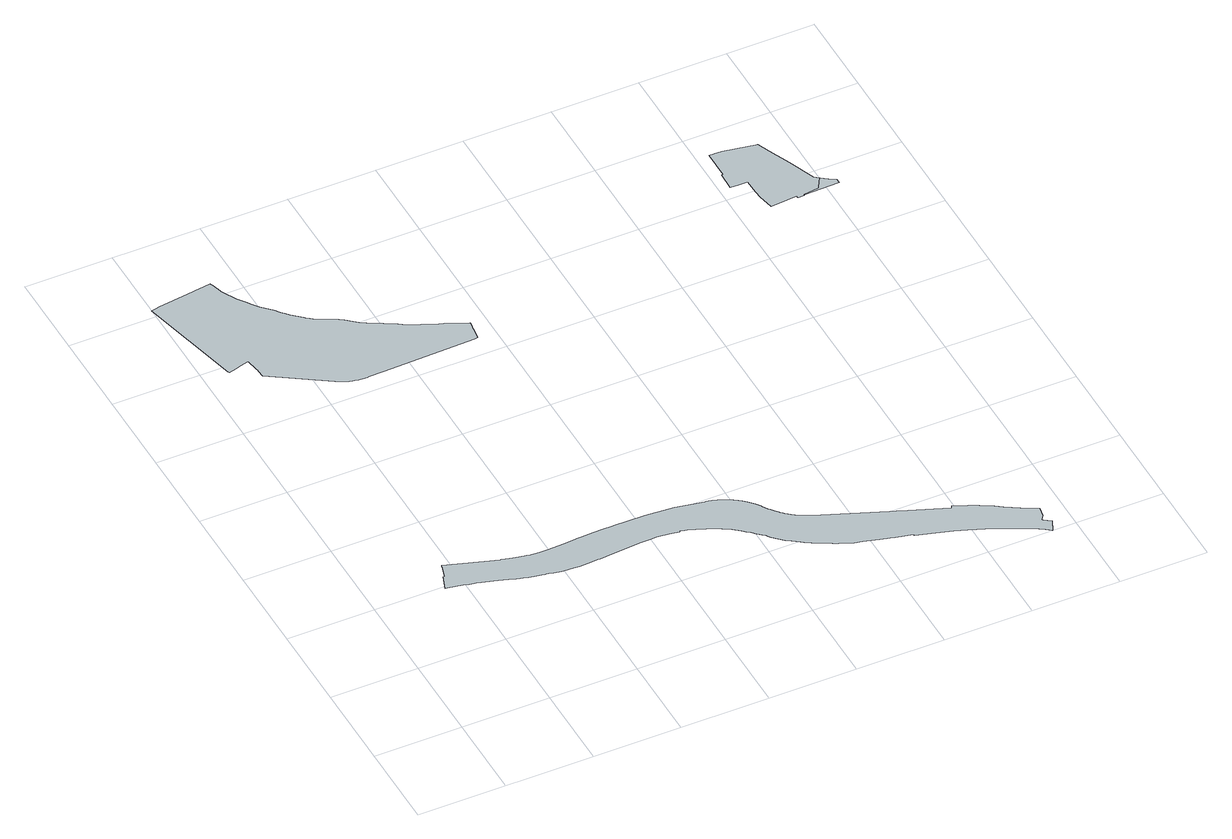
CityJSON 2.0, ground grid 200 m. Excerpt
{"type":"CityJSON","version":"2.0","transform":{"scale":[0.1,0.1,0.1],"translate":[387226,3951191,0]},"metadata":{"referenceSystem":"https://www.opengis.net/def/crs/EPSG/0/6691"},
"CityObjects":{
"object1":{"type":"GenericCityObject","attributes":{"class":"25","urbanPlanType":"21","prefecture":"13","city":"13100"},"geometry":[{"type":"MultiSurface","lod":"0","boundaries":[[[0,1,2,3,4,5,6,7,8,9,10,11,12,13,14,15,16,17,18,19,20,21,22,23,24,25,26,27,28,29,30,31,32,33,34,35,36,37,38,39,40,41,42,43,44,45,46,47,48,49,50,51,52,53,54,55,56,57,58,59,60,61,62,63,64,65,66,67,68,69,70,71,72,73,74,75,76,77,78,79,80,81,82,83,84,85,86,87,88,89,90,91,92,93,94,95]]]}]},
"object2":{"type":"GenericCityObject","attributes":{"class":"25","urbanPlanType":"21","prefecture":"13","city":"13100"},"geometry":[{"type":"MultiSurface","lod":"0","boundaries":[[[96,97,98,99,100,101,102,103,104,105,106,107,108,109,110,111,112,113,114,115,116,117,118,119,120,121,122,123,124,125,126,127,128,129,130,131,132,133,134,135,136,137,138,139,140,141,142,143,144,145,146,147,148,149,150,151,152,153,154,155,156,157,158,159,160,161,162,163,164,165,166,167,168,169,170,171,172,173,174,175,176,177,178,179,180,181,182,183,184,185,186,187,188,189,190,191,192,193,194,195,196,197,198,199,200,201,202,203,204,205,206,207,208,209,210,211,212,213,214,215,216,217,218,219,220,221,222,223,224,225,226,227,228,229,230,231,232,233,234,235,236,237,238,239,240,241,242,243,244,245,246,247,248,249,250,251,252,253,254,255,256,257,258,259,260,261,262,263,264,265,266,267,268,269,270,271,272,273,274,275,276,277,278,279,280,281,282,283,284,285,286,287,288,289,290,291,292,293,294,295,296,297,298,299,300,301,302,303,304,305,306,307,308,309,310,311,312,313,314,315,316,317,318,319,320,321,322,323,324,325,326,327,328,329,330,331,332,333,334,335,336,337,338,339,340,341,342,343,344,345,346,347,348,349,350,351,352,353,354,355,356,357,358,359,360,361,362,363,364,365,366,367,368,369,370,371,372,373,374,375,376,377,378,379,380,381,382,383,384,385,386,387,388,389,390,391,392,393,394,395,396,397,398,399,400,401,402,403,404,405,406,407,408,409,410,411,412,413,414,415,416,417,418,419,420,421,422,423,424,425,426,427,428,429,430,431,432,433,434,435,436,437,438,439,440,441,442,443,444,445,446,447,448,449,450,451,452,453,454,455,456,457,458,459,460,461,462,463,464,465,466,467,468,469,470,471,472,473,474,475,476,477,478,479,480,481,482,483,484,485,486,487,488,489,490,491,492,493]]]}]},
"object3":{"type":"GenericCityObject","attributes":{"class":"25","urbanPlanType":"21","prefecture":"13","city":"13100"},"geometry":[{"type":"MultiSurface","lod":"0","boundaries":[[[494,495,496,497,498,499,500,501,502,503,504,505,506,507,508,509,510,511,512,513,514,515,516,517,518,519,520,521,522,523,524]]]}]},
"object4":{"type":"GenericCityObject","attributes":{"class":"25","urbanPlanType":"21","prefecture":"13","city":"13100"},"geometry":[{"type":"MultiSurface","lod":"0","boundaries":[[[525,526,520,519,518,517,516,515,527,528,529]]]}]}
},
"vertices":[
[3622,12003,0],[3578,12037,0],[3387,12197,0],[3298,12261,0],[3257,12286,0],[3135,12345,0],[3037,12386,0],[2966,12421,0],[2881,12478,0],[2785,12549,0],[2708,12611,0],[2687,12628,0],[2599,12708,0],[2470,12835,0],[2394,12916,0],[2332,12990,0],[2247,13088,0],[2219,13124,0],[2218,13124,0],[2158,13191,0],[2085,13263,0],[2022,13330,0],[1914,13469,0],[1882,13510,0],[1848,13555,0],[1808,13610,0],[1742,13699,0],[1704,13759,0],[1667,13816,0],[1631,13885,0],[1617,13915,0],[1540,14078,0],[1522,14117,0],[1501,14177,0],[1457,14331,0],[1454,14340,0],[1431,14401,0],[1299,14381,0],[1056,14347,0],[899,14330,0],[186,14233,0],[124,14219,0],[1,14189,0],[563,11829,0],[583,11801,0],[764,11849,0],[893,11883,0],[1070,11932,0],[1126,11642,0],[1128,11616,0],[1130,11559,0],[1145,11408,0],[2396,10601,0],[2431,10579,0],[2466,10560,0],[2501,10541,0],[2537,10524,0],[2574,10508,0],[2611,10493,0],[2648,10479,0],[2686,10467,0],[2725,10456,0],[2764,10447,0],[2803,10439,0],[2842,10432,0],[2881,10426,0],[2921,10422,0],[2961,10420,0],[3001,10418,0],[3041,10418,0],[3083,10420,0],[3418,10437,0],[5517,10500,0],[5545,10504,0],[5598,10511,0],[5624,10724,0],[5628,10761,0],[5631,10802,0],[5641,10883,0],[5652,10967,0],[5172,11188,0],[5073,11229,0],[4848,11322,0],[4842,11325,0],[4737,11377,0],[4507,11468,0],[4388,11546,0],[4310,11598,0],[4220,11653,0],[4152,11689,0],[4053,11743,0],[4030,11756,0],[4025,11759,0],[3944,11805,0],[3833,11864,0],[3753,11921,0],
[1826,4586,0],[1820,4565,0],[1805,4505,0],[1730,4262,0],[1700,4271,0],[1586,3936,0],[1626,3928,0],[1956,3866,0],[2041,3846,0],[2080,3837,0],[2189,3816,0],[2224,3806,0],[2298,3786,0],[2324,3777,0],[2656,3674,0],[2659,3673,0],[2860,3603,0],[3012,3558,0],[3096,3530,0],[3225,3494,0],[3267,3485,0],[3377,3463,0],[3534,3431,0],[3599,3418,0],[3626,3412,0],[3681,3400,0],[3775,3377,0],[3943,3353,0],[4068,3339,0],[4212,3324,0],[4339,3322,0],[4530,3325,0],[4797,3339,0],[4823,3341,0],[5109,3367,0],[5371,3383,0],[5557,3395,0],[5729,3411,0],[5787,3414,0],[5898,3420,0],[6030,3419,0],[6148,3418,0],[6236,3407,0],[6331,3400,0],[6416,3390,0],[6519,3373,0],[6585,3361,0],[6632,3349,0],[6650,3377,0],[6748,3353,0],[6853,3321,0],[6963,3279,0],[7042,3250,0],[7167,3197,0],[7300,3141,0],[7354,3111,0],[7426,3072,0],[7459,3053,0],[7534,3009,0],[7626,2944,0],[7784,2809,0],[7852,2749,0],[7930,2684,0],[8018,2603,0],[8103,2526,0],[8169,2463,0],[8198,2427,0],[8233,2368,0],[8299,2302,0],[8451,2163,0],[8560,2084,0],[8715,1976,0],[8740,1958,0],[8767,1939,0],[8903,1854,0],[9276,1639,0],[9385,1585,0],[9529,1530,0],[9674,1471,0],[9852,1423,0],[10021,1377,0],[10192,1329,0],[10345,1287,0],[10472,1254,0],[10504,1246,0],[10697,1202,0],[10876,1156,0],[10874,1127,0],[11301,1002,0],[11656,887,0],[11922,790,0],[12101,718,0],[12263,661,0],[12294,650,0],[12393,601,0],[12530,537,0],[12704,451,0],[12856,380,0],[13008,302,0],[13124,237,0],[13245,162,0],[13355,87,0],[13476,3,0],[13592,261,0],[13435,376,0],[13411,391,0],[13496,505,0],[13536,723,0],[13187,910,0],[12891,1098,0],[12732,1200,0],[12470,1346,0],[12319,1427,0],[12275,1455,0],[12272,1456,0],[11960,1591,0],[11931,1530,0],[11929,1531,0],[10930,1929,0],[10920,1933,0],[10880,1949,0],[10763,1996,0],[9265,2604,0],[9261,2605,0],[9244,2613,0],[9227,2620,0],[9218,2624,0],[9215,2625,0],[9210,2627,0],[9193,2635,0],[9176,2643,0],[9170,2646,0],[9167,2647,0],[9160,2651,0],[9143,2660,0],[9127,2668,0],[9123,2670,0],[9121,2671,0],[9110,2677,0],[9094,2686,0],[9078,2695,0],[9077,2696,0],[9076,2696,0],[9062,2704,0],[9046,2714,0],[9032,2723,0],[9031,2724,0],[9015,2734,0],[9000,2744,0],[8989,2751,0],[8987,2752,0],[8984,2754,0],[8969,2764,0],[8954,2775,0],[8946,2781,0],[8944,2783,0],[8939,2786,0],[8924,2797,0],[8910,2808,0],[8904,2813,0],[8902,2815,0],[8895,2820,0],[8881,2831,0],[8867,2843,0],[8863,2846,0],[8861,2848,0],[8852,2855,0],[8838,2867,0],[8825,2879,0],[8823,2881,0],[8811,2892,0],[8798,2904,0],[8785,2917,0],[8784,2917,0],[8771,2930,0],[8758,2943,0],[8748,2953,0],[8747,2955,0],[8745,2957,0],[8732,2970,0],[8720,2984,0],[8713,2991,0],[8711,2994,0],[8708,2997,0],[8695,3011,0],[8683,3025,0],[8679,3031,0],[8677,3033,0],[8672,3039,0],[8660,3054,0],[8648,3068,0],[8645,3072,0],[8644,3074,0],[8637,3083,0],[8626,3098,0],[8615,3112,0],[8614,3114,0],[8613,3116,0],[8604,3127,0],[8594,3143,0],[8583,3158,0],[8484,3306,0],[8476,3317,0],[8468,3329,0],[8460,3340,0],[8455,3348,0],[8454,3348,0],[8452,3352,0],[8444,3363,0],[8435,3374,0],[8427,3385,0],[8424,3389,0],[8423,3390,0],[8418,3396,0],[8410,3407,0],[8401,3418,0],[8392,3429,0],[8391,3430,0],[8383,3439,0],[8374,3450,0],[8365,3461,0],[8358,3469,0],[8357,3469,0],[8356,3471,0],[8346,3481,0],[8337,3492,0],[8327,3502,0],[8323,3506,0],[8322,3508,0],[8318,3512,0],[8308,3522,0],[8298,3532,0],[8288,3542,0],[8286,3543,0],[8286,3544,0],[8278,3551,0],[8268,3561,0],[8258,3571,0],[8248,3579,0],[8247,3580,0],[8237,3589,0],[8227,3599,0],[8216,3608,0],[8210,3613,0],[8209,3614,0],[8205,3617,0],[8195,3626,0],[8184,3635,0],[8173,3643,0],[8170,3646,0],[8169,3647,0],[8162,3652,0],[8151,3661,0],[8140,3669,0],[8129,3677,0],[8128,3678,0],[8117,3686,0],[8106,3694,0],[8095,3702,0],[8087,3707,0],[8086,3708,0],[8083,3710,0],[8072,3717,0],[8060,3725,0],[8048,3733,0],[8044,3736,0],[8042,3737,0],[8036,3740,0],[8025,3748,0],[8013,3755,0],[8001,3762,0],[7999,3763,0],[7989,3769,0],[7977,3776,0],[7964,3783,0],[7954,3788,0],[7952,3789,0],[7940,3796,0],[7927,3802,0],[7915,3809,0],[7909,3812,0],[7907,3813,0],[7902,3815,0],[7890,3821,0],[7877,3827,0],[7865,3833,0],[7862,3834,0],[7861,3835,0],[7852,3839,0],[7839,3845,0],[7826,3850,0],[7814,3855,0],[7801,3861,0],[7788,3866,0],[7775,3871,0],[7767,3874,0],[7766,3874,0],[7762,3876,0],[7748,3881,0],[7735,3885,0],[7722,3890,0],[7718,3891,0],[7716,3892,0],[7709,3894,0],[7696,3899,0],[7682,3903,0],[7669,3907,0],[7668,3907,0],[7656,3911,0],[7642,3915,0],[7629,3918,0],[7619,3921,0],[7618,3921,0],[7615,3922,0],[7602,3925,0],[7588,3929,0],[7574,3932,0],[7569,3933,0],[7567,3934,0],[7561,3935,0],[7547,3938,0],[7534,3941,0],[7520,3943,0],[7517,3944,0],[6874,4065,0],[6230,4109,0],[5529,4120,0],[5473,4121,0],[5284,4120,0],[5053,4117,0],[4782,4108,0],[4673,4102,0],[4649,4100,0],[4445,4086,0],[4137,4066,0],[3941,4063,0],[3800,4062,0],[3564,4087,0],[3534,4094,0],[3526,4095,0],[3516,4096,0],[3505,4098,0],[3494,4100,0],[3483,4101,0],[3473,4103,0],[3462,4104,0],[3451,4106,0],[3442,4108,0],[3441,4108,0],[3430,4110,0],[3419,4112,0],[3409,4113,0],[3398,4115,0],[3387,4117,0],[3377,4119,0],[3366,4121,0],[3355,4123,0],[3350,4125,0],[3345,4126,0],[3334,4128,0],[3324,4130,0],[3313,4132,0],[3302,4134,0],[3292,4137,0],[3281,4139,0],[3271,4141,0],[3260,4144,0],[3259,4144,0],[3258,4144,0],[3250,4146,0],[3239,4149,0],[3228,4151,0],[3218,4154,0],[3207,4156,0],[3197,4159,0],[3186,4162,0],[3176,4165,0],[3168,4167,0],[3165,4167,0],[3155,4170,0],[3145,4173,0],[3134,4176,0],[3124,4179,0],[3113,4182,0],[3103,4185,0],[3092,4188,0],[3082,4191,0],[3078,4192,0],[3072,4194,0],[3061,4197,0],[3051,4200,0],[3041,4203,0],[3030,4207,0],[3020,4210,0],[3010,4213,0],[2999,4217,0],[2989,4220,0],[1831,4604,0],
[13303,13239,0],[12913,13309,0],[12590,13366,0],[12435,13371,0],[12414,13371,0],[12297,13375,0],[12296,12730,0],[12262,12731,0],[12244,12307,0],[12401,12303,0],[12642,12295,0],[12651,11964,0],[12669,11763,0],[12736,11415,0],[12980,11437,0],[13325,11468,0],[13346,11470,0],[13349,11429,0],[13350,11417,0],[13359,11418,0],[13489,11427,0],[13489,11443,0],[13489,11446,0],[13845,11493,0],[13941,11650,0],[13994,11737,0],[14007,11757,0],[13905,11842,0],[13667,12462,0],[13448,12964,0],[13335,13234,0],
[14297,11557,0],[14157,11653,0],[14306,11456,0],[14306,11460,0],[14305,11468,0]
]}
